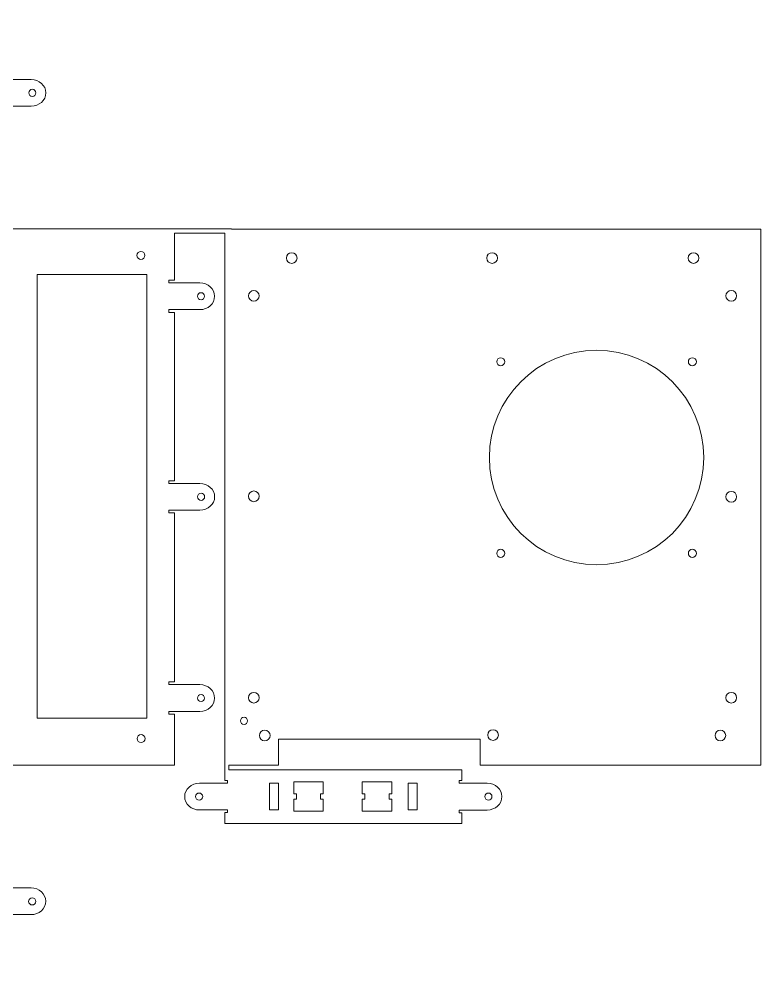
# Model space of a CAD drawing. Header units: inches. Extents: x 17 to 577, y -388 to -32.
# Drawn here: x 300.1 to 576.9, y -388.5 to -31.9 of the extents above; entities that cross this region are included whole.
import ezdxf

# ---------------------------------------------------------------- set-up
doc = ezdxf.new("R2010")
doc.units = ezdxf.units.IN
doc.header["$MEASUREMENT"] = 0
doc.layers.add('Layer 1', color=7, linetype='Continuous')

msp = doc.modelspace()

# ---------------------------------------------------------------- linework, layer by layer
at = {"layer": 'Layer 1', "lineweight": 0}
for points in [[(347.78, -292.74), (306.8, -292.74), (306.8, -127.12), (347.78, -127.12), (347.78, -292.74)], [(396.93, -326.97), (393.57, -326.97), (393.57, -316.97), (396.93, -316.97), (396.93, -326.97)], [(402.62, -320.97), (403.6, -320.97), (403.6, -322.97), (402.62, -322.97), (402.62, -327.47), (413.62, -327.47), (413.62, -322.97), (412.62, -322.97), (412.62, -320.97), (413.62, -320.97), (413.62, -316.47), (402.62, -316.47), (402.62, -320.97)], [(428.19, -320.97), (429.18, -320.97), (429.18, -322.97), (428.19, -322.97), (428.19, -327.47), (439.19, -327.47), (439.19, -322.97), (438.2, -322.97), (438.2, -320.97), (439.19, -320.97), (439.19, -316.47), (428.19, -316.47), (428.19, -320.97)], [(448.7, -326.97), (445.34, -326.97), (445.34, -316.97), (448.7, -316.97), (448.7, -326.97)]]:
    msp.add_lwpolyline(points, dxfattribs=at)
for points, knots in [([(576.93, -310.23), (576.93, -310.23), (576.93, -110.23), (576.93, -110.23), (576.93, -110.23), (379.41, -110.23), (379.41, -110.23), (379.41, -110.23), (379.41, -110.2), (379.41, -110.2), (379.41, -110.2), (358.08, -110.2), (358.08, -110.2), (358.08, -110.2), (358.08, -110.2), (358.08, -110.2), (358.08, -110.2), (295.09, -110.2), (295.09, -110.2), (295.09, -110.2), (295.09, -109.93), (295.09, -109.93), (295.09, -109.93), (295.09, -109.9), (295.09, -109.9), (295.09, -109.9), (295.09, -65.41), (295.09, -65.41), (295.09, -65.41), (294.09, -65.41), (294.09, -65.41), (294.09, -65.41), (294.09, -64.41), (294.09, -64.41), (294.09, -64.41), (295.09, -64.41), (295.09, -64.41), (295.09, -64.41), (295.09, -64.41), (295.09, -64.41), (295.09, -64.41), (304.58, -64.41), (304.58, -64.41), (307.62, -64.41), (310.09, -62.17), (310.09, -59.41), (310.09, -56.65), (307.62, -54.41), (304.58, -54.41), (304.58, -54.41), (295.31, -54.41), (295.31, -54.41), (295.31, -54.41), (295.31, -54.41), (295.31, -54.41), (295.31, -54.41), (294.09, -54.41), (294.09, -54.41), (294.09, -54.41), (294.09, -53.41), (294.09, -53.41), (294.09, -53.41), (295.09, -53.41), (295.09, -53.41), (295.09, -53.41), (295.09, -46.93), (295.09, -46.93), (295.09, -46.93), (276.05, -46.93), (276.05, -46.93), (276.05, -46.93), (276.05, -49.03), (276.05, -49.03), (276.05, -49.03), (275.05, -49.03), (275.05, -49.03), (275.05, -49.03), (275.05, -46.93), (275.05, -46.93), (275.05, -46.93), (275.05, -46.91), (275.05, -46.91), (275.05, -46.91), (275.05, -37.46), (275.05, -37.46), (275.05, -34.4), (272.81, -31.92), (270.05, -31.92), (267.29, -31.92), (265.05, -34.4), (265.05, -37.46), (265.05, -37.46), (265.05, -46.93), (265.05, -46.93), (265.05, -46.93), (265.05, -46.93), (265.05, -46.93), (265.05, -46.93), (265.05, -48.97), (265.05, -48.97), (265.05, -48.97), (264.05, -48.97), (264.05, -48.97), (264.05, -48.97), (264.05, -46.93), (264.05, -46.93), (264.05, -46.93), (200.97, -46.93), (200.97, -46.93), (200.97, -46.93), (200.97, -48.96), (200.97, -48.96), (200.97, -48.96), (199.97, -48.96), (199.97, -48.96), (199.97, -48.96), (199.97, -46.93), (199.97, -46.93), (199.97, -46.93), (199.97, -46.9), (199.97, -46.9), (199.97, -46.9), (199.97, -37.44), (199.97, -37.44), (199.97, -34.38), (197.73, -31.9), (194.97, -31.9), (192.21, -31.9), (189.97, -34.38), (189.97, -37.44), (189.97, -37.44), (189.97, -46.93), (189.97, -46.93), (189.97, -46.93), (189.96, -46.93), (189.96, -46.93), (189.96, -46.93), (189.96, -48.97), (189.96, -48.97), (189.96, -48.97), (188.96, -48.97), (188.96, -48.97), (188.96, -48.97), (188.96, -46.93), (188.96, -46.93), (188.96, -46.93), (126.13, -46.93), (126.13, -46.93), (126.13, -46.93), (126.13, -48.99), (126.13, -48.99), (126.13, -48.99), (125.13, -48.99), (125.13, -48.99), (125.13, -48.99), (125.13, -46.93), (125.13, -46.93), (125.13, -46.93), (125.13, -46.93), (125.13, -46.93), (125.13, -46.93), (125.13, -37.45), (125.13, -37.45), (125.13, -34.4), (122.89, -31.92), (120.13, -31.92), (117.37, -31.92), (115.13, -34.4), (115.13, -37.45), (115.13, -37.45), (115.13, -46.93), (115.13, -46.93), (115.13, -46.93), (115.14, -46.93), (115.14, -46.93), (115.14, -46.93), (115.14, -48.99), (115.14, -48.99), (115.14, -48.99), (114.14, -48.99), (114.14, -48.99), (114.14, -48.99), (114.14, -46.93), (114.14, -46.93), (114.14, -46.93), (95.09, -46.93), (95.09, -46.93), (95.09, -46.93), (95.09, -53.4), (95.09, -53.4), (95.09, -53.4), (96.16, -53.4), (96.16, -53.4), (96.16, -53.4), (96.16, -54.4), (96.16, -54.4), (96.16, -54.4), (95.09, -54.4), (95.09, -54.4), (95.09, -54.4), (95.09, -54.4), (95.09, -54.4), (95.09, -54.4), (85.61, -54.4), (85.61, -54.4), (82.57, -54.4), (80.11, -56.64), (80.11, -59.4), (80.11, -62.16), (82.57, -64.4), (85.61, -64.4), (85.61, -64.4), (95.09, -64.4), (95.09, -64.4), (95.09, -64.4), (95.09, -64.41), (95.09, -64.41), (95.09, -64.41), (96.16, -64.41), (96.16, -64.41), (96.16, -64.41), (96.16, -65.41), (96.16, -65.41), (96.16, -65.41), (95.09, -65.41), (95.09, -65.41), (95.09, -65.41), (95.09, -109.93), (95.09, -109.93), (95.09, -109.93), (95.09, -109.93), (95.09, -109.93), (95.09, -109.93), (95.09, -110.2), (95.09, -110.2), (95.09, -110.2), (32.12, -110.2), (32.12, -110.2), (32.12, -110.2), (32.12, -129.3), (32.12, -129.3), (32.12, -129.3), (34.17, -129.3), (34.17, -129.3), (34.17, -129.3), (34.17, -130.3), (34.17, -130.3), (34.17, -130.3), (32.1, -130.3), (32.1, -130.3), (32.1, -130.3), (32.1, -130.29), (32.1, -130.29), (32.1, -130.29), (22.6, -130.29), (22.6, -130.29), (19.55, -130.29), (17.08, -132.53), (17.08, -135.29), (17.08, -138.05), (19.55, -140.29), (22.6, -140.29), (22.6, -140.29), (32.12, -140.29), (32.12, -140.29), (32.12, -140.29), (32.12, -140.29), (32.12, -140.29), (32.12, -140.29), (34.19, -140.29), (34.19, -140.29), (34.19, -140.29), (34.19, -141.29), (34.19, -141.29), (34.19, -141.29), (32.12, -141.29), (32.12, -141.29), (32.12, -141.29), (32.12, -204.13), (32.12, -204.13), (32.12, -204.13), (34.19, -204.13), (34.19, -204.13), (34.19, -204.13), (34.19, -205.13), (34.19, -205.13), (34.19, -205.13), (32.07, -205.13), (32.07, -205.13), (32.07, -205.13), (32.07, -205.13), (32.07, -205.13), (32.07, -205.13), (22.58, -205.13), (22.58, -205.13), (19.53, -205.13), (17.05, -207.37), (17.05, -210.13), (17.05, -212.89), (19.53, -215.13), (22.58, -215.13), (22.58, -215.13), (32.07, -215.13), (32.07, -215.13), (32.07, -215.13), (32.12, -215.13), (32.12, -215.13), (32.12, -215.13), (34.19, -215.13), (34.19, -215.13), (34.19, -215.13), (34.19, -216.13), (34.19, -216.13), (34.19, -216.13), (32.12, -216.13), (32.12, -216.13), (32.12, -216.13), (32.12, -279.21), (32.12, -279.21), (32.12, -279.21), (34.19, -279.21), (34.19, -279.21), (34.19, -279.21), (34.19, -280.21), (34.19, -280.21), (34.19, -280.21), (32.03, -280.21), (32.03, -280.21), (32.03, -280.21), (32.03, -280.21), (32.03, -280.21), (32.03, -280.21), (22.61, -280.21), (22.61, -280.21), (19.55, -280.21), (17.08, -282.45), (17.08, -285.21), (17.08, -287.97), (19.55, -290.21), (22.61, -290.21), (22.61, -290.21), (32.12, -290.21), (32.12, -290.21), (32.12, -290.21), (34.17, -290.21), (34.17, -290.21), (34.17, -290.21), (34.17, -291.21), (34.17, -291.21), (34.17, -291.21), (32.12, -291.21), (32.12, -291.21), (32.12, -291.21), (32.12, -310.2), (32.12, -310.2), (32.12, -310.2), (95.09, -310.2), (95.09, -310.2), (95.09, -310.2), (95.09, -310.49), (95.09, -310.49), (95.09, -310.49), (95.09, -355.01), (95.09, -355.01), (95.09, -355.01), (96.09, -355.01), (96.09, -355.01), (96.09, -355.01), (96.09, -356.01), (96.09, -356.01), (96.09, -356.01), (95.09, -356.01), (95.09, -356.01), (95.09, -356.01), (95.09, -356.01), (95.09, -356.01), (95.09, -356.01), (85.6, -356.01), (85.6, -356.01), (82.55, -356.01), (80.08, -358.25), (80.08, -361.01), (80.08, -363.77), (82.55, -366.01), (85.6, -366.01), (85.6, -366.01), (95.08, -366.01), (95.08, -366.01), (95.08, -366.01), (95.08, -366.01), (95.08, -366.01), (95.08, -366.01), (96.08, -366.01), (96.08, -366.01), (96.08, -366.01), (96.08, -367.01), (96.08, -367.01), (96.08, -367.01), (95.09, -367.01), (95.09, -367.01), (95.09, -367.01), (95.09, -373.49), (95.09, -373.49), (95.09, -373.49), (104.12, -373.49), (104.12, -373.49), (104.12, -373.49), (104.12, -371.43), (104.12, -371.43), (104.12, -371.43), (105.12, -371.43), (105.12, -371.43), (105.12, -371.43), (105.12, -373.49), (105.12, -373.49), (105.12, -373.49), (105.12, -373.6), (105.12, -373.6), (105.12, -373.6), (105.12, -382.97), (105.12, -382.97), (105.12, -386.03), (107.36, -388.5), (110.12, -388.5), (112.88, -388.5), (115.12, -386.03), (115.12, -382.97), (115.12, -382.97), (115.12, -373.63), (115.12, -373.63), (115.12, -373.63), (115.12, -373.63), (115.12, -373.63), (115.12, -373.63), (115.12, -371.44), (115.12, -371.44), (115.12, -371.44), (116.12, -371.44), (116.12, -371.44), (116.12, -371.44), (116.12, -373.49), (116.12, -373.49), (116.12, -373.49), (189.2, -373.49), (189.2, -373.49), (189.2, -373.49), (189.2, -371.4), (189.2, -371.4), (189.2, -371.4), (190.2, -371.4), (190.2, -371.4), (190.2, -371.4), (190.2, -373.49), (190.2, -373.49), (190.2, -373.49), (190.2, -373.59), (190.2, -373.59), (190.2, -373.59), (190.2, -382.96), (190.2, -382.96), (190.2, -386), (192.44, -388.46), (195.2, -388.46), (197.97, -388.46), (200.2, -386), (200.2, -382.96), (200.2, -382.96), (200.2, -373.53), (200.2, -373.53), (200.2, -373.53), (200.2, -373.53), (200.2, -373.53), (200.2, -373.53), (200.2, -371.43), (200.2, -371.43), (200.2, -371.43), (201.2, -371.43), (201.2, -371.43), (201.2, -371.43), (201.2, -373.49), (201.2, -373.49), (201.2, -373.49), (274.04, -373.49), (274.04, -373.49), (274.04, -373.49), (274.04, -371.44), (274.04, -371.44), (274.04, -371.44), (275.04, -371.44), (275.04, -371.44), (275.04, -371.44), (275.04, -373.49), (275.04, -373.49), (275.04, -373.49), (275.04, -373.49), (275.04, -373.49), (275.04, -373.49), (275.04, -382.97), (275.04, -382.97), (275.04, -386.02), (277.28, -388.5), (280.04, -388.5), (282.8, -388.5), (285.04, -386.02), (285.04, -382.97), (285.04, -382.97), (285.04, -373.5), (285.04, -373.5), (285.04, -373.5), (285.04, -373.5), (285.04, -373.5), (285.04, -373.5), (285.04, -371.42), (285.04, -371.42), (285.04, -371.42), (286.04, -371.42), (286.04, -371.42), (286.04, -371.42), (286.04, -373.49), (286.04, -373.49), (286.04, -373.49), (295.09, -373.49), (295.09, -373.49), (295.09, -373.49), (295.09, -367.02), (295.09, -367.02), (295.09, -367.02), (294.09, -367.02), (294.09, -367.02), (294.09, -367.02), (294.09, -366.02), (294.09, -366.02), (294.09, -366.02), (295.09, -366.02), (295.09, -366.02), (295.09, -366.02), (295.09, -366.02), (295.09, -366.02), (295.09, -366.02), (304.56, -366.02), (304.56, -366.02), (307.6, -366.02), (310.06, -363.78), (310.06, -361.02), (310.06, -358.26), (307.6, -356.02), (304.56, -356.02), (304.56, -356.02), (295.09, -356.02), (295.09, -356.02), (295.09, -356.02), (295.09, -356.02), (295.09, -356.02), (295.09, -356.02), (294.08, -356.02), (294.08, -356.02), (294.08, -356.02), (294.08, -355.02), (294.08, -355.02), (294.08, -355.02), (295.09, -355.02), (295.09, -355.02), (295.09, -355.02), (295.09, -310.49), (295.09, -310.49), (295.09, -310.49), (295.09, -310.49), (295.09, -310.49), (295.09, -310.49), (295.09, -310.2), (295.09, -310.2), (295.09, -310.2), (358.08, -310.2), (358.08, -310.2), (358.08, -310.2), (358.08, -291.21), (358.08, -291.21), (358.08, -291.21), (356.04, -291.21), (356.04, -291.21), (356.04, -291.21), (356.04, -290.21), (356.04, -290.21), (356.04, -290.21), (358.08, -290.21), (358.08, -290.21), (358.08, -290.21), (358.09, -290.21), (358.09, -290.21), (358.09, -290.21), (367.56, -290.21), (367.56, -290.21), (370.6, -290.21), (373.06, -287.97), (373.06, -285.21), (373.06, -282.45), (370.6, -280.21), (367.56, -280.21), (367.56, -280.21), (358.09, -280.21), (358.09, -280.21), (358.09, -280.21), (358.09, -280.21), (358.09, -280.21), (358.09, -280.21), (356.03, -280.21), (356.03, -280.21), (356.03, -280.21), (356.03, -279.21), (356.03, -279.21), (356.03, -279.21), (358.08, -279.21), (358.08, -279.21), (358.08, -279.21), (358.08, -216.13), (358.08, -216.13), (358.08, -216.13), (356.03, -216.13), (356.03, -216.13), (356.03, -216.13), (356.03, -215.13), (356.03, -215.13), (356.03, -215.13), (358.08, -215.13), (358.08, -215.13), (358.08, -215.13), (358.12, -215.13), (358.12, -215.13), (358.12, -215.13), (367.58, -215.13), (367.58, -215.13), (370.62, -215.13), (373.09, -212.89), (373.09, -210.13), (373.09, -207.37), (370.62, -205.13), (367.58, -205.13), (367.58, -205.13), (358.13, -205.13), (358.13, -205.13), (358.13, -205.13), (358.13, -205.13), (358.13, -205.13), (358.13, -205.13), (356.02, -205.13), (356.02, -205.13), (356.02, -205.13), (356.02, -204.13), (356.02, -204.13), (356.02, -204.13), (358.08, -204.13), (358.08, -204.13), (358.08, -204.13), (358.08, -141.3), (358.08, -141.3), (358.08, -141.3), (356.03, -141.3), (356.03, -141.3), (356.03, -141.3), (356.03, -140.3), (356.03, -140.3), (356.03, -140.3), (358.08, -140.3), (358.08, -140.3), (358.08, -140.3), (358.08, -140.29), (358.08, -140.29), (358.08, -140.29), (367.56, -140.29), (367.56, -140.29), (370.6, -140.29), (373.06, -138.05), (373.06, -135.29), (373.06, -132.53), (370.6, -130.29), (367.56, -130.29), (367.56, -130.29), (358.08, -130.29), (358.08, -130.29), (358.08, -130.29), (358.08, -130.29), (358.08, -130.29), (358.08, -130.29), (356.02, -130.29), (356.02, -130.29), (356.02, -130.29), (356.02, -129.29), (356.02, -129.29), (356.02, -129.29), (358.08, -129.29), (358.08, -129.29), (358.08, -129.29), (358.08, -111.7), (358.08, -111.7), (358.08, -111.7), (376.93, -111.7), (376.93, -111.7), (376.93, -111.7), (376.93, -308.89), (376.93, -308.89), (376.93, -308.89), (376.92, -308.89), (376.92, -308.89), (376.92, -308.89), (376.92, -311.97), (376.92, -311.97), (376.92, -311.97), (376.92, -311.97), (376.92, -311.97), (376.92, -311.97), (376.92, -315.97), (376.92, -315.97), (376.92, -315.97), (377.91, -315.97), (377.91, -315.97), (377.91, -315.97), (377.91, -316.97), (377.91, -316.97), (377.91, -316.97), (376.92, -316.97), (376.92, -316.97), (376.92, -316.97), (376.92, -316.97), (376.92, -316.97), (376.92, -316.97), (367.45, -316.97), (367.45, -316.97), (364.39, -316.97), (361.91, -319.21), (361.91, -321.97), (361.91, -324.73), (364.39, -326.97), (367.45, -326.97), (367.45, -326.97), (376.92, -326.97), (376.92, -326.97), (376.92, -326.97), (376.92, -326.97), (376.92, -326.97), (376.92, -326.97), (377.91, -326.97), (377.91, -326.97), (377.91, -326.97), (377.91, -327.97), (377.91, -327.97), (377.91, -327.97), (376.92, -327.97), (376.92, -327.97), (376.92, -327.97), (376.92, -331.97), (376.92, -331.97), (376.92, -331.97), (396.89, -331.97), (396.89, -331.97), (396.89, -331.97), (396.92, -331.97), (396.92, -331.97), (396.92, -331.97), (445.31, -331.97), (445.31, -331.97), (445.31, -331.97), (445.39, -331.97), (445.39, -331.97), (445.39, -331.97), (465.31, -331.97), (465.31, -331.97), (465.31, -331.97), (465.31, -327.98), (465.31, -327.98), (465.31, -327.98), (464.32, -327.98), (464.32, -327.98), (464.32, -327.98), (464.32, -326.98), (464.32, -326.98), (464.32, -326.98), (465.31, -326.98), (465.31, -326.98), (465.31, -326.98), (465.31, -326.98), (465.31, -326.98), (465.31, -326.98), (474.8, -326.98), (474.8, -326.98), (477.84, -326.98), (480.3, -324.74), (480.3, -321.98), (480.3, -319.22), (477.84, -316.98), (474.8, -316.98), (474.8, -316.98), (465.41, -316.98), (465.41, -316.98), (465.41, -316.98), (465.41, -316.98), (465.41, -316.98), (465.41, -316.98), (464.31, -316.98), (464.31, -316.98), (464.31, -316.98), (464.31, -315.98), (464.31, -315.98), (464.31, -315.98), (465.31, -315.98), (465.31, -315.98), (465.31, -315.98), (465.31, -311.97), (465.31, -311.97), (465.31, -311.97), (445.39, -311.97), (445.39, -311.97), (445.39, -311.97), (445.31, -311.97), (445.31, -311.97), (445.31, -311.97), (396.92, -311.97), (396.92, -311.97), (396.92, -311.97), (396.89, -311.97), (396.89, -311.97), (396.89, -311.97), (378.42, -311.97), (378.42, -311.97), (378.42, -311.97), (378.42, -310.23), (378.42, -310.23), (378.42, -310.23), (396.97, -310.23), (396.97, -310.23), (396.97, -310.23), (396.97, -300.56), (396.97, -300.56), (396.97, -300.56), (472.15, -300.56), (472.15, -300.56), (472.15, -300.56), (472.15, -310.23), (472.15, -310.23), (472.15, -310.23), (576.93, -310.23), (576.93, -310.23)], [0, 0, 0, 0, 1, 1, 1, 2, 2, 2, 3, 3, 3, 4, 4, 4, 5, 5, 5, 6, 6, 6, 7, 7, 7, 8, 8, 8, 9, 9, 9, 10, 10, 10, 11, 11, 11, 12, 12, 12, 13, 13, 13, 14, 14, 14, 15, 15, 15, 16, 16, 16, 17, 17, 17, 18, 18, 18, 19, 19, 19, 20, 20, 20, 21, 21, 21, 22, 22, 22, 23, 23, 23, 24, 24, 24, 25, 25, 25, 26, 26, 26, 27, 27, 27, 28, 28, 28, 29, 29, 29, 30, 30, 30, 31, 31, 31, 32, 32, 32, 33, 33, 33, 34, 34, 34, 35, 35, 35, 36, 36, 36, 37, 37, 37, 38, 38, 38, 39, 39, 39, 40, 40, 40, 41, 41, 41, 42, 42, 42, 43, 43, 43, 44, 44, 44, 45, 45, 45, 46, 46, 46, 47, 47, 47, 48, 48, 48, 49, 49, 49, 50, 50, 50, 51, 51, 51, 52, 52, 52, 53, 53, 53, 54, 54, 54, 55, 55, 55, 56, 56, 56, 57, 57, 57, 58, 58, 58, 59, 59, 59, 60, 60, 60, 61, 61, 61, 62, 62, 62, 63, 63, 63, 64, 64, 64, 65, 65, 65, 66, 66, 66, 67, 67, 67, 68, 68, 68, 69, 69, 69, 70, 70, 70, 71, 71, 71, 72, 72, 72, 73, 73, 73, 74, 74, 74, 75, 75, 75, 76, 76, 76, 77, 77, 77, 78, 78, 78, 79, 79, 79, 80, 80, 80, 81, 81, 81, 82, 82, 82, 83, 83, 83, 84, 84, 84, 85, 85, 85, 86, 86, 86, 87, 87, 87, 88, 88, 88, 89, 89, 89, 90, 90, 90, 91, 91, 91, 92, 92, 92, 93, 93, 93, 94, 94, 94, 95, 95, 95, 96, 96, 96, 97, 97, 97, 98, 98, 98, 99, 99, 99, 100, 100, 100, 101, 101, 101, 102, 102, 102, 103, 103, 103, 104, 104, 104, 105, 105, 105, 106, 106, 106, 107, 107, 107, 108, 108, 108, 109, 109, 109, 110, 110, 110, 111, 111, 111, 112, 112, 112, 113, 113, 113, 114, 114, 114, 115, 115, 115, 116, 116, 116, 117, 117, 117, 118, 118, 118, 119, 119, 119, 120, 120, 120, 121, 121, 121, 122, 122, 122, 123, 123, 123, 124, 124, 124, 125, 125, 125, 126, 126, 126, 127, 127, 127, 128, 128, 128, 129, 129, 129, 130, 130, 130, 131, 131, 131, 132, 132, 132, 133, 133, 133, 134, 134, 134, 135, 135, 135, 136, 136, 136, 137, 137, 137, 138, 138, 138, 139, 139, 139, 140, 140, 140, 141, 141, 141, 142, 142, 142, 143, 143, 143, 144, 144, 144, 145, 145, 145, 146, 146, 146, 147, 147, 147, 148, 148, 148, 149, 149, 149, 150, 150, 150, 151, 151, 151, 152, 152, 152, 153, 153, 153, 154, 154, 154, 155, 155, 155, 156, 156, 156, 157, 157, 157, 158, 158, 158, 159, 159, 159, 160, 160, 160, 161, 161, 161, 162, 162, 162, 163, 163, 163, 164, 164, 164, 165, 165, 165, 166, 166, 166, 167, 167, 167, 168, 168, 168, 169, 169, 169, 170, 170, 170, 171, 171, 171, 172, 172, 172, 173, 173, 173, 174, 174, 174, 175, 175, 175, 176, 176, 176, 177, 177, 177, 178, 178, 178, 179, 179, 179, 180, 180, 180, 181, 181, 181, 182, 182, 182, 183, 183, 183, 184, 184, 184, 185, 185, 185, 186, 186, 186, 187, 187, 187, 188, 188, 188, 189, 189, 189, 190, 190, 190, 191, 191, 191, 192, 192, 192, 193, 193, 193, 194, 194, 194, 195, 195, 195, 196, 196, 196, 197, 197, 197, 198, 198, 198, 199, 199, 199, 200, 200, 200, 201, 201, 201, 202, 202, 202, 203, 203, 203, 204, 204, 204, 205, 205, 205, 206, 206, 206, 207, 207, 207, 208, 208, 208, 209, 209, 209, 210, 210, 210, 211, 211, 211, 212, 212, 212, 213, 213, 213, 214, 214, 214, 215, 215, 215, 216, 216, 216, 217, 217, 217, 218, 218, 218, 219, 219, 219, 220, 220, 220, 221, 221, 221, 222, 222, 222, 223, 223, 223, 224, 224, 224, 225, 225, 225, 226, 226, 226, 227, 227, 227, 228, 228, 228, 229, 229, 229, 230, 230, 230, 231, 231, 231, 232, 232, 232, 233, 233, 233, 234, 234, 234, 235, 235, 235, 236, 236, 236, 237, 237, 237, 238, 238, 238, 239, 239, 239, 240, 240, 240, 241, 241, 241, 242, 242, 242, 243, 243, 243, 244, 244, 244, 245, 245, 245, 246, 246, 246, 247, 247, 247, 248, 248, 248, 249, 249, 249, 250, 250, 250, 251, 251, 251, 252, 252, 252, 253, 253, 253, 254, 254, 254, 255, 255, 255, 256, 256, 256, 257, 257, 257, 258, 258, 258, 259, 259, 259, 260, 260, 260, 261, 261, 261, 262, 262, 262, 263, 263, 263, 264, 264, 264, 265, 265, 265, 266, 266, 266, 267, 267, 267, 268, 268, 268, 269, 269, 269, 270, 270, 270, 271, 271, 271, 272, 272, 272, 273, 273, 273, 274, 274, 274, 275, 275, 275, 276, 276, 276, 277, 277, 277, 278, 278, 278, 279, 279, 279, 280, 280, 280, 280]), ([(306.36, -59.41), (306.36, -60.14), (305.77, -60.73), (305.04, -60.73), (305.04, -60.73), (305.04, -60.73), (305.04, -60.73), (304.3, -60.73), (303.71, -60.14), (303.71, -59.41), (303.71, -59.41), (303.71, -59.41), (303.71, -59.41), (303.71, -58.68), (304.3, -58.08), (305.04, -58.08), (305.04, -58.08), (305.04, -58.08), (305.04, -58.08), (305.77, -58.08), (306.36, -58.68), (306.36, -59.41), (306.36, -59.41), (306.36, -59.41), (306.36, -59.41)], [0, 0, 0, 0, 1, 1, 1, 2, 2, 2, 3, 3, 3, 4, 4, 4, 5, 5, 5, 6, 6, 6, 7, 7, 7, 8, 8, 8, 8]), ([(344.07, -120.06), (344.07, -120.89), (344.75, -121.56), (345.57, -121.56), (346.4, -121.56), (347.07, -120.89), (347.07, -120.06), (347.07, -119.23), (346.4, -118.56), (345.57, -118.56), (344.75, -118.56), (344.07, -119.23), (344.07, -120.06)], [0, 0, 0, 0, 1, 1, 1, 2, 2, 2, 3, 3, 3, 4, 4, 4, 4]), ([(403.84, -121.04), (403.84, -122.14), (402.94, -123.04), (401.84, -123.04), (401.84, -123.04), (401.84, -123.04), (401.84, -123.04), (400.73, -123.04), (399.84, -122.14), (399.84, -121.04), (399.84, -121.04), (399.84, -121.04), (399.84, -121.04), (399.84, -119.93), (400.73, -119.04), (401.84, -119.04), (401.84, -119.04), (401.84, -119.04), (401.84, -119.04), (402.94, -119.04), (403.84, -119.93), (403.84, -121.04), (403.84, -121.04), (403.84, -121.04), (403.84, -121.04)], [0, 0, 0, 0, 1, 1, 1, 2, 2, 2, 3, 3, 3, 4, 4, 4, 5, 5, 5, 6, 6, 6, 7, 7, 7, 8, 8, 8, 8]), ([(478.62, -121.04), (478.62, -119.93), (477.73, -119.04), (476.62, -119.04), (476.62, -119.04), (476.62, -119.04), (476.62, -119.04), (475.52, -119.04), (474.62, -119.93), (474.62, -121.04), (474.62, -121.04), (474.62, -121.04), (474.62, -121.04), (474.62, -122.14), (475.52, -123.04), (476.62, -123.04), (476.62, -123.04), (476.62, -123.04), (476.62, -123.04), (477.73, -123.04), (478.62, -122.14), (478.62, -121.04), (478.62, -121.04), (478.62, -121.04), (478.62, -121.04)], [0, 0, 0, 0, 1, 1, 1, 2, 2, 2, 3, 3, 3, 4, 4, 4, 5, 5, 5, 6, 6, 6, 7, 7, 7, 8, 8, 8, 8]), ([(553.77, -121.04), (553.77, -122.14), (552.87, -123.04), (551.77, -123.04), (551.77, -123.04), (551.77, -123.04), (551.77, -123.04), (550.66, -123.04), (549.77, -122.14), (549.77, -121.04), (549.77, -121.04), (549.77, -121.04), (549.77, -121.04), (549.77, -119.93), (550.66, -119.04), (551.77, -119.04), (551.77, -119.04), (551.77, -119.04), (551.77, -119.04), (552.87, -119.04), (553.77, -119.93), (553.77, -121.04), (553.77, -121.04), (553.77, -121.04), (553.77, -121.04)], [0, 0, 0, 0, 1, 1, 1, 2, 2, 2, 3, 3, 3, 4, 4, 4, 5, 5, 5, 6, 6, 6, 7, 7, 7, 8, 8, 8, 8]), ([(369.33, -135.29), (369.33, -136.02), (368.74, -136.62), (368.01, -136.62), (368.01, -136.62), (368.01, -136.62), (368.01, -136.62), (367.28, -136.62), (366.68, -136.02), (366.68, -135.29), (366.68, -135.29), (366.68, -135.29), (366.68, -135.29), (366.68, -134.56), (367.28, -133.97), (368.01, -133.97), (368.01, -133.97), (368.01, -133.97), (368.01, -133.97), (368.74, -133.97), (369.33, -134.56), (369.33, -135.29), (369.33, -135.29), (369.33, -135.29), (369.33, -135.29)], [0, 0, 0, 0, 1, 1, 1, 2, 2, 2, 3, 3, 3, 4, 4, 4, 5, 5, 5, 6, 6, 6, 7, 7, 7, 8, 8, 8, 8]), ([(389.72, -135.15), (389.72, -136.25), (388.83, -137.15), (387.72, -137.15), (387.72, -137.15), (387.72, -137.15), (387.72, -137.15), (386.62, -137.15), (385.72, -136.25), (385.72, -135.15), (385.72, -135.15), (385.72, -135.15), (385.72, -135.15), (385.72, -134.04), (386.62, -133.15), (387.72, -133.15), (387.72, -133.15), (387.72, -133.15), (387.72, -133.15), (388.83, -133.15), (389.72, -134.04), (389.72, -135.15), (389.72, -135.15), (389.72, -135.15), (389.72, -135.15)], [0, 0, 0, 0, 1, 1, 1, 2, 2, 2, 3, 3, 3, 4, 4, 4, 5, 5, 5, 6, 6, 6, 7, 7, 7, 8, 8, 8, 8]), ([(567.88, -135.15), (567.88, -136.25), (566.98, -137.15), (565.88, -137.15), (565.88, -137.15), (565.88, -137.15), (565.88, -137.15), (564.77, -137.15), (563.88, -136.25), (563.88, -135.15), (563.88, -135.15), (563.88, -135.15), (563.88, -135.15), (563.88, -134.04), (564.77, -133.15), (565.88, -133.15), (565.88, -133.15), (565.88, -133.15), (565.88, -133.15), (566.98, -133.15), (567.88, -134.04), (567.88, -135.15), (567.88, -135.15), (567.88, -135.15), (567.88, -135.15)], [0, 0, 0, 0, 1, 1, 1, 2, 2, 2, 3, 3, 3, 4, 4, 4, 5, 5, 5, 6, 6, 6, 7, 7, 7, 8, 8, 8, 8]), ([(555.61, -195.47), (555.61, -217.57), (537.7, -235.47), (515.61, -235.47), (493.52, -235.47), (475.61, -217.57), (475.61, -195.47), (475.61, -173.38), (493.52, -155.47), (515.61, -155.47), (537.7, -155.47), (555.61, -173.38), (555.61, -195.47)], [0, 0, 0, 0, 1, 1, 1, 2, 2, 2, 3, 3, 3, 4, 4, 4, 4]), ([(481.36, -159.72), (481.36, -160.55), (480.68, -161.22), (479.86, -161.22), (479.03, -161.22), (478.36, -160.55), (478.36, -159.72), (478.36, -158.9), (479.03, -158.22), (479.86, -158.22), (480.68, -158.22), (481.36, -158.9), (481.36, -159.72)], [0, 0, 0, 0, 1, 1, 1, 2, 2, 2, 3, 3, 3, 4, 4, 4, 4]), ([(552.86, -159.72), (552.86, -160.55), (552.18, -161.22), (551.36, -161.22), (550.53, -161.22), (549.86, -160.55), (549.86, -159.72), (549.86, -158.9), (550.53, -158.22), (551.36, -158.22), (552.18, -158.22), (552.86, -158.9), (552.86, -159.72)], [0, 0, 0, 0, 1, 1, 1, 2, 2, 2, 3, 3, 3, 4, 4, 4, 4]), ([(369.36, -210.13), (369.36, -210.86), (368.77, -211.45), (368.04, -211.45), (368.04, -211.45), (368.04, -211.45), (368.04, -211.45), (367.31, -211.45), (366.71, -210.86), (366.71, -210.13), (366.71, -210.13), (366.71, -210.13), (366.71, -210.13), (366.71, -209.4), (367.31, -208.8), (368.04, -208.8), (368.04, -208.8), (368.04, -208.8), (368.04, -208.8), (368.77, -208.8), (369.36, -209.4), (369.36, -210.13), (369.36, -210.13), (369.36, -210.13), (369.36, -210.13)], [0, 0, 0, 0, 1, 1, 1, 2, 2, 2, 3, 3, 3, 4, 4, 4, 5, 5, 5, 6, 6, 6, 7, 7, 7, 8, 8, 8, 8]), ([(387.72, -211.94), (386.62, -211.94), (385.72, -211.04), (385.72, -209.94), (385.72, -209.94), (385.72, -209.94), (385.72, -209.94), (385.72, -208.83), (386.62, -207.94), (387.72, -207.94), (387.72, -207.94), (387.72, -207.94), (387.72, -207.94), (388.83, -207.94), (389.72, -208.83), (389.72, -209.94), (389.72, -209.94), (389.72, -209.94), (389.72, -209.94), (389.72, -211.04), (388.83, -211.94), (387.72, -211.94), (387.72, -211.94), (387.72, -211.94), (387.72, -211.94)], [0, 0, 0, 0, 1, 1, 1, 2, 2, 2, 3, 3, 3, 4, 4, 4, 5, 5, 5, 6, 6, 6, 7, 7, 7, 8, 8, 8, 8]), ([(565.88, -208.11), (566.98, -208.11), (567.88, -209.01), (567.88, -210.11), (567.88, -210.11), (567.88, -210.11), (567.88, -210.11), (567.88, -211.22), (566.98, -212.11), (565.88, -212.11), (565.88, -212.11), (565.88, -212.11), (565.88, -212.11), (564.77, -212.11), (563.88, -211.22), (563.88, -210.11), (563.88, -210.11), (563.88, -210.11), (563.88, -210.11), (563.88, -209.01), (564.77, -208.11), (565.88, -208.11), (565.88, -208.11), (565.88, -208.11), (565.88, -208.11)], [0, 0, 0, 0, 1, 1, 1, 2, 2, 2, 3, 3, 3, 4, 4, 4, 5, 5, 5, 6, 6, 6, 7, 7, 7, 8, 8, 8, 8]), ([(481.36, -231.22), (481.36, -232.05), (480.68, -232.72), (479.86, -232.72), (479.03, -232.72), (478.36, -232.05), (478.36, -231.22), (478.36, -230.39), (479.03, -229.72), (479.86, -229.72), (480.68, -229.72), (481.36, -230.39), (481.36, -231.22)], [0, 0, 0, 0, 1, 1, 1, 2, 2, 2, 3, 3, 3, 4, 4, 4, 4]), ([(552.86, -231.22), (552.86, -232.05), (552.18, -232.72), (551.36, -232.72), (550.53, -232.72), (549.86, -232.05), (549.86, -231.22), (549.86, -230.39), (550.53, -229.72), (551.36, -229.72), (552.18, -229.72), (552.86, -230.39), (552.86, -231.22)], [0, 0, 0, 0, 1, 1, 1, 2, 2, 2, 3, 3, 3, 4, 4, 4, 4]), ([(369.33, -285.21), (369.33, -285.94), (368.74, -286.53), (368.01, -286.53), (368.01, -286.53), (368.01, -286.53), (368.01, -286.53), (367.28, -286.53), (366.68, -285.94), (366.68, -285.21), (366.68, -285.21), (366.68, -285.21), (366.68, -285.21), (366.68, -284.48), (367.28, -283.88), (368.01, -283.88), (368.01, -283.88), (368.01, -283.88), (368.01, -283.88), (368.74, -283.88), (369.33, -284.48), (369.33, -285.21), (369.33, -285.21), (369.33, -285.21), (369.33, -285.21)], [0, 0, 0, 0, 1, 1, 1, 2, 2, 2, 3, 3, 3, 4, 4, 4, 5, 5, 5, 6, 6, 6, 7, 7, 7, 8, 8, 8, 8]), ([(389.72, -285.08), (389.72, -286.18), (388.83, -287.08), (387.72, -287.08), (387.72, -287.08), (387.72, -287.08), (387.72, -287.08), (386.62, -287.08), (385.72, -286.18), (385.72, -285.08), (385.72, -285.08), (385.72, -285.08), (385.72, -285.08), (385.72, -283.97), (386.62, -283.08), (387.72, -283.08), (387.72, -283.08), (387.72, -283.08), (387.72, -283.08), (388.83, -283.08), (389.72, -283.97), (389.72, -285.08), (389.72, -285.08), (389.72, -285.08), (389.72, -285.08)], [0, 0, 0, 0, 1, 1, 1, 2, 2, 2, 3, 3, 3, 4, 4, 4, 5, 5, 5, 6, 6, 6, 7, 7, 7, 8, 8, 8, 8]), ([(567.88, -285.08), (567.88, -286.18), (566.98, -287.08), (565.88, -287.08), (565.88, -287.08), (565.88, -287.08), (565.88, -287.08), (564.77, -287.08), (563.88, -286.18), (563.88, -285.08), (563.88, -285.08), (563.88, -285.08), (563.88, -285.08), (563.88, -283.97), (564.77, -283.08), (565.88, -283.08), (565.88, -283.08), (565.88, -283.08), (565.88, -283.08), (566.98, -283.08), (567.88, -283.97), (567.88, -285.08), (567.88, -285.08), (567.88, -285.08), (567.88, -285.08)], [0, 0, 0, 0, 1, 1, 1, 2, 2, 2, 3, 3, 3, 4, 4, 4, 5, 5, 5, 6, 6, 6, 7, 7, 7, 8, 8, 8, 8]), ([(382.72, -293.71), (382.72, -292.98), (383.32, -292.39), (384.05, -292.39), (384.05, -292.39), (384.05, -292.39), (384.05, -292.39), (384.78, -292.39), (385.37, -292.98), (385.37, -293.71), (385.37, -293.71), (385.37, -293.71), (385.37, -293.71), (385.37, -294.44), (384.78, -295.04), (384.05, -295.04), (384.05, -295.04), (384.05, -295.04), (384.05, -295.04), (383.32, -295.04), (382.72, -294.44), (382.72, -293.71), (382.72, -293.71), (382.72, -293.71), (382.72, -293.71)], [0, 0, 0, 0, 1, 1, 1, 2, 2, 2, 3, 3, 3, 4, 4, 4, 5, 5, 5, 6, 6, 6, 7, 7, 7, 8, 8, 8, 8]), ([(347.13, -300.33), (347.13, -301.16), (346.46, -301.83), (345.63, -301.83), (344.81, -301.83), (344.13, -301.16), (344.13, -300.33), (344.13, -299.5), (344.81, -298.83), (345.63, -298.83), (346.46, -298.83), (347.13, -299.5), (347.13, -300.33)], [0, 0, 0, 0, 1, 1, 1, 2, 2, 2, 3, 3, 3, 4, 4, 4, 4]), ([(393.78, -299.19), (393.78, -300.3), (392.89, -301.19), (391.78, -301.19), (391.78, -301.19), (391.78, -301.19), (391.78, -301.19), (390.68, -301.19), (389.78, -300.3), (389.78, -299.19), (389.78, -299.19), (389.78, -299.19), (389.78, -299.19), (389.78, -298.09), (390.68, -297.19), (391.78, -297.19), (391.78, -297.19), (391.78, -297.19), (391.78, -297.19), (392.89, -297.19), (393.78, -298.09), (393.78, -299.19), (393.78, -299.19), (393.78, -299.19), (393.78, -299.19)], [0, 0, 0, 0, 1, 1, 1, 2, 2, 2, 3, 3, 3, 4, 4, 4, 5, 5, 5, 6, 6, 6, 7, 7, 7, 8, 8, 8, 8]), ([(478.98, -299.01), (478.98, -300.12), (478.08, -301.01), (476.98, -301.01), (476.98, -301.01), (476.98, -301.01), (476.98, -301.01), (475.87, -301.01), (474.98, -300.12), (474.98, -299.01), (474.98, -299.01), (474.98, -299.01), (474.98, -299.01), (474.98, -297.91), (475.87, -297.01), (476.98, -297.01), (476.98, -297.01), (476.98, -297.01), (476.98, -297.01), (478.08, -297.01), (478.98, -297.91), (478.98, -299.01), (478.98, -299.01), (478.98, -299.01), (478.98, -299.01)], [0, 0, 0, 0, 1, 1, 1, 2, 2, 2, 3, 3, 3, 4, 4, 4, 5, 5, 5, 6, 6, 6, 7, 7, 7, 8, 8, 8, 8]), ([(563.82, -299.19), (563.82, -300.3), (562.93, -301.19), (561.82, -301.19), (561.82, -301.19), (561.82, -301.19), (561.82, -301.19), (560.72, -301.19), (559.82, -300.3), (559.82, -299.19), (559.82, -299.19), (559.82, -299.19), (559.82, -299.19), (559.82, -298.09), (560.72, -297.19), (561.82, -297.19), (561.82, -297.19), (561.82, -297.19), (561.82, -297.19), (562.93, -297.19), (563.82, -298.09), (563.82, -299.19), (563.82, -299.19), (563.82, -299.19), (563.82, -299.19)], [0, 0, 0, 0, 1, 1, 1, 2, 2, 2, 3, 3, 3, 4, 4, 4, 5, 5, 5, 6, 6, 6, 7, 7, 7, 8, 8, 8, 8]), ([(368.62, -321.98), (368.62, -322.71), (368.03, -323.3), (367.29, -323.3), (367.29, -323.3), (367.29, -323.3), (367.29, -323.3), (366.56, -323.3), (365.97, -322.71), (365.97, -321.98), (365.97, -321.98), (365.97, -321.98), (365.97, -321.98), (365.97, -321.25), (366.56, -320.65), (367.29, -320.65), (367.29, -320.65), (367.29, -320.65), (367.29, -320.65), (368.03, -320.65), (368.62, -321.25), (368.62, -321.98), (368.62, -321.98), (368.62, -321.98), (368.62, -321.98)], [0, 0, 0, 0, 1, 1, 1, 2, 2, 2, 3, 3, 3, 4, 4, 4, 5, 5, 5, 6, 6, 6, 7, 7, 7, 8, 8, 8, 8]), ([(476.57, -321.98), (476.57, -322.71), (475.98, -323.3), (475.24, -323.3), (475.24, -323.3), (475.24, -323.3), (475.24, -323.3), (474.51, -323.3), (473.92, -322.71), (473.92, -321.98), (473.92, -321.98), (473.92, -321.98), (473.92, -321.98), (473.92, -321.25), (474.51, -320.65), (475.24, -320.65), (475.24, -320.65), (475.24, -320.65), (475.24, -320.65), (475.98, -320.65), (476.57, -321.25), (476.57, -321.98), (476.57, -321.98), (476.57, -321.98), (476.57, -321.98)], [0, 0, 0, 0, 1, 1, 1, 2, 2, 2, 3, 3, 3, 4, 4, 4, 5, 5, 5, 6, 6, 6, 7, 7, 7, 8, 8, 8, 8]), ([(306.33, -361.08), (306.33, -361.81), (305.74, -362.41), (305.01, -362.41), (305.01, -362.41), (305.01, -362.41), (305.01, -362.41), (304.28, -362.41), (303.68, -361.81), (303.68, -361.08), (303.68, -361.08), (303.68, -361.08), (303.68, -361.08), (303.68, -360.35), (304.28, -359.76), (305.01, -359.76), (305.01, -359.76), (305.01, -359.76), (305.01, -359.76), (305.74, -359.76), (306.33, -360.35), (306.33, -361.08), (306.33, -361.08), (306.33, -361.08), (306.33, -361.08)], [0, 0, 0, 0, 1, 1, 1, 2, 2, 2, 3, 3, 3, 4, 4, 4, 5, 5, 5, 6, 6, 6, 7, 7, 7, 8, 8, 8, 8])]:
    msp.add_open_spline(points, degree=3, knots=knots, dxfattribs=at)

doc.saveas('drawing.dxf')
